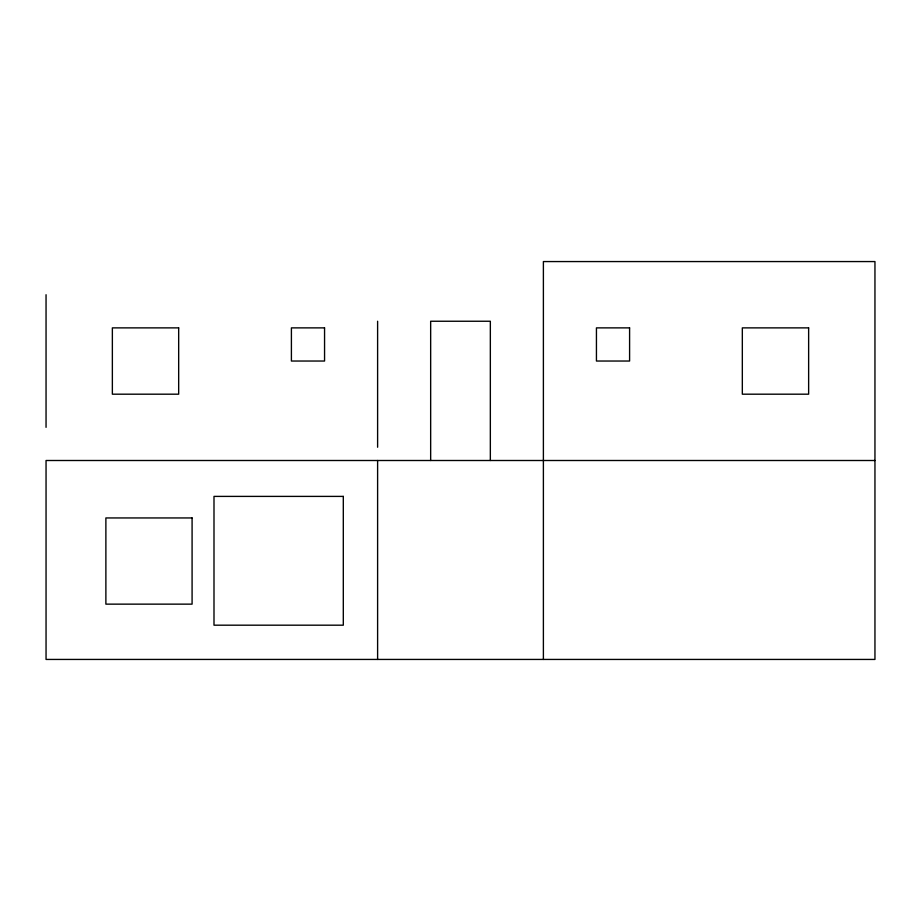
<?xml version="1.0" encoding="UTF-8"?>
<svg xmlns="http://www.w3.org/2000/svg" width="921" height="921" viewBox="0 0 921 921"><rect width="100%" height="100%" fill="white"/><g stroke="black" fill="none" stroke-linecap="round" stroke-linejoin="round"><path stroke-width="1.38" d="M874.95 460.5L46.05 460.5L46.05 659.436L874.95 659.436L874.95 261.564L543.39 261.564L543.39 659.436M490.34 460.5L490.34 321.245L430.66 321.245L430.66 460.5M377.61 321.245L377.61 447.238M377.61 460.5L377.61 659.436M46.05 294.72L46.05 427.344M178.674 327.876L112.362 327.876L112.362 394.188L178.674 394.188L178.674 327.876M324.56 327.876L291.404 327.876L291.404 361.032L324.56 361.032L324.56 327.876M629.596 327.876L596.44 327.876L596.44 361.032L629.596 361.032L629.596 327.876M808.638 327.876L742.326 327.876L742.326 394.188L808.638 394.188L808.638 327.876M343.303 496.396L213.994 496.396L213.994 625.186L343.303 625.186L343.303 496.396M192.086 517.947L105.88 517.947L105.88 604.141L192.086 604.141L192.086 517.947"/></g></svg>
